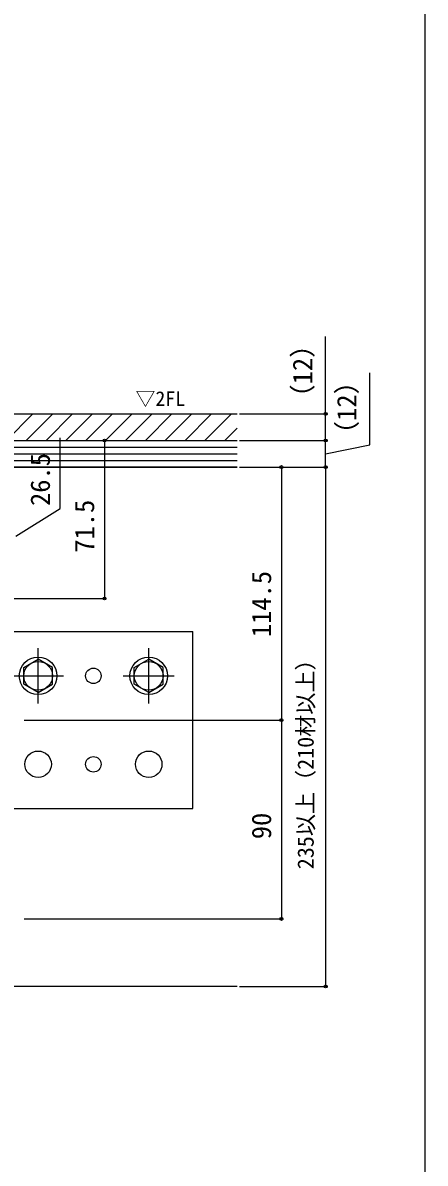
# Model space of a CAD drawing. Units: millimetres, scale not verified. Extents: x -525 to 525, y -782 to 778.
# Drawn here: x 343 to 525, y -518 to -2 of the extents above; entities that cross this region are included whole.
import ezdxf
from ezdxf.enums import TextEntityAlignment as Align

# ---------------------------------------------------------------- set-up
doc = ezdxf.new("R2010")
doc.units = ezdxf.units.MM
doc.header["$LTSCALE"] = 4
for name, color, linetype in [('0-1_USER1', 3, 'Continuous'), ('0-4_YKK_13', 4, 'Continuous'), ('0-5_YKK_D', 6, 'Continuous'), ('0-6_YKK_ZWAK', 7, 'Continuous'), ('0-7_YSS_K', 3, 'Continuous')]:
    doc.layers.add(name, color=color, linetype=linetype)
doc.styles.add('ＭＳ ゴシック', font='')
doc.styles.get('ＭＳ ゴシック').set_extended_font_data('MS Gothic')

msp = doc.modelspace()

# ---------------------------------------------------------------- linework, layer by layer
at = {"layer": '0-4_YKK_13'}
for p, q in [((420, -357.8), (420, -277.8)), ((350, -310.306), (350, -285.294)), ((400, -310.306), (400, -285.294)), ((338.5, -297.8), (361.5, -297.8)), ((388.5, -297.8), (411.5, -297.8)), ((300, -357.8), (420, -357.8))]:
    msp.add_line(p, q, dxfattribs=at)
for points in [[(300, -357.8), (300, -277.8), (420, -277.8)], [(350, -305.306), (343.5, -301.553), (343.5, -294.047), (350, -290.294)], [(350, -305.306), (356.5, -301.553), (356.5, -294.047), (350, -290.294)], [(400, -305.306), (393.5, -301.553), (393.5, -294.047), (400, -290.294)], [(400, -305.306), (406.5, -301.553), (406.5, -294.047), (400, -290.294)]]:
    msp.add_lwpolyline(points, dxfattribs=at)
for centre, radius in [((350, -297.8), 8.5), ((350, -297.8), 6.5), ((400, -297.8), 8.5), ((400, -297.8), 6.5), ((375, -297.8), 3.5), ((350, -337.8), 6), ((375, -337.8), 3.5), ((400, -337.8), 6)]:
    msp.add_circle(centre, radius, dxfattribs=at)
at = {"layer": '0-5_YKK_D'}
for p, q in [((441, -179.3), (481, -179.3)), ((288, -191.3), (381, -191.3)), ((380, -191.3), (380, -262.8)), ((441, -191.3), (481, -191.3)), ((441, -191.3), (481, -191.3)), ((480, -203.3), (480, -191.3)), ((441, -203.3), (481, -203.3)), ((441, -203.3), (481, -203.3)), ((441, -203.3), (461, -203.3)), ((460, -203.3), (460, -317.8)), ((480, -203.3), (480, -438.3)), ((215.5, -262.8), (381, -262.8)), ((343.7, -317.8), (461, -317.8)), ((343.7, -317.8), (461, -317.8)), ((460, -317.8), (460, -407.8)), ((343.7, -407.8), (461, -407.8)), ((441, -438.3), (481, -438.3))]:
    msp.add_line(p, q, dxfattribs=at)
for points in [[(480, -191.3), (480, -179.3), (480, -144.182)], [(480, -197.3), (500, -193.3), (500, -160.732)], [(340, -234.55), (360, -222.05), (360, -190.095)]]:
    msp.add_lwpolyline(points, dxfattribs=at)
for centre in [(480, -179.3), (380, -191.3), (480, -191.3), (480, -191.3), (460, -203.3), (480, -203.3), (480, -203.3), (380, -262.8), (460, -317.8), (460, -317.8), (460, -407.8), (480, -438.3)]:
    msp.add_circle(centre, 0.637, dxfattribs=at)
at = {"layer": '0-6_YKK_ZWAK'}
msp.add_lwpolyline([(-525, -782.3), (525, -782.3), (525, 747.7)], dxfattribs=at)
at = {"layer": '0-7_YSS_K'}
for p, q in [((335.647, -191.3), (347.647, -179.3)), ((344.627, -191.3), (356.627, -179.3)), ((353.607, -191.3), (365.607, -179.3)), ((362.588, -191.3), (374.588, -179.3)), ((371.568, -191.3), (383.568, -179.3)), ((380.548, -191.3), (392.548, -179.3)), ((389.528, -191.3), (401.528, -179.3)), ((398.509, -191.3), (410.509, -179.3)), ((407.489, -191.3), (419.489, -179.3)), ((416.469, -191.3), (428.469, -179.3)), ((425.449, -191.3), (437.449, -179.3)), ((434.43, -191.3), (440, -185.73)), ((224, -191.3), (440, -191.3)), ((224, -194.3), (440, -194.3)), ((287, -191.3), (440, -191.3)), ((224, -197.3), (440, -197.3)), ((224, -200.3), (440, -200.3)), ((224, -203.3), (440, -203.3)), ((440, -438.3), (300, -438.3))]:
    msp.add_line(p, q, dxfattribs=at)
for points in [[(287, -191.3), (287, -179.3), (440, -179.3)], [(440, -203.3), (300, -203.3), (300, -438.3)]]:
    msp.add_lwpolyline(points, dxfattribs=at)

# ---------------------------------------------------------------- texts
at = {"layer": '0-1_USER1', "style": 'ＭＳ ゴシック'}
msp.add_text('▽2FL', height=6.598, dxfattribs=at).set_placement((394.028, -177.607), align=Align.BOTTOM_LEFT)
at = {"layer": '0-5_YKK_D', "style": 'ＭＳ ゴシック'}
for s, height, p in [('（12）', 8.798, (476.568, -177.886)), ('（12）', 8.798, (496.568, -194.436)), ('26.5', 8.798, (358, -220.936)), ('71.5', 8.798, (378, -242.05)), ('114.5', 8.798, (458, -280.255)), ('235以上（210材以上）', 7.331, (476.807, -385.289)), ('90', 8.798, (458, -371.698))]:
    msp.add_text(s, height=height, rotation=90, dxfattribs=at).set_placement(p, align=Align.BOTTOM_LEFT)

doc.saveas('drawing.dxf')
